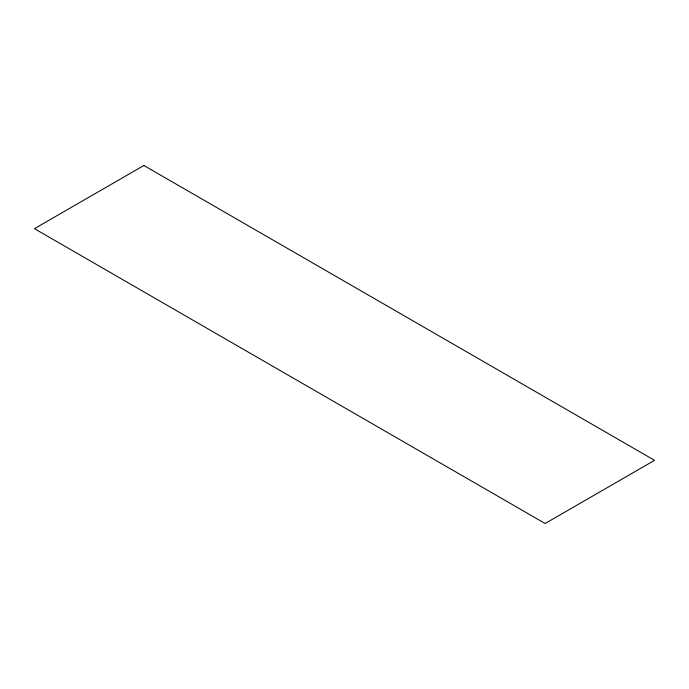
<?xml version="1.0" encoding="UTF-8"?>
<svg xmlns="http://www.w3.org/2000/svg" width="689" height="689" viewBox="0 0 689 689"><rect width="100%" height="100%" fill="white"/><g stroke="black" fill="none" stroke-linecap="round" stroke-linejoin="round"><path stroke-width="1.03" d="M143.88 165.498L34.45 228.67L545.12 523.502L654.55 460.33L143.88 165.498"/></g></svg>
